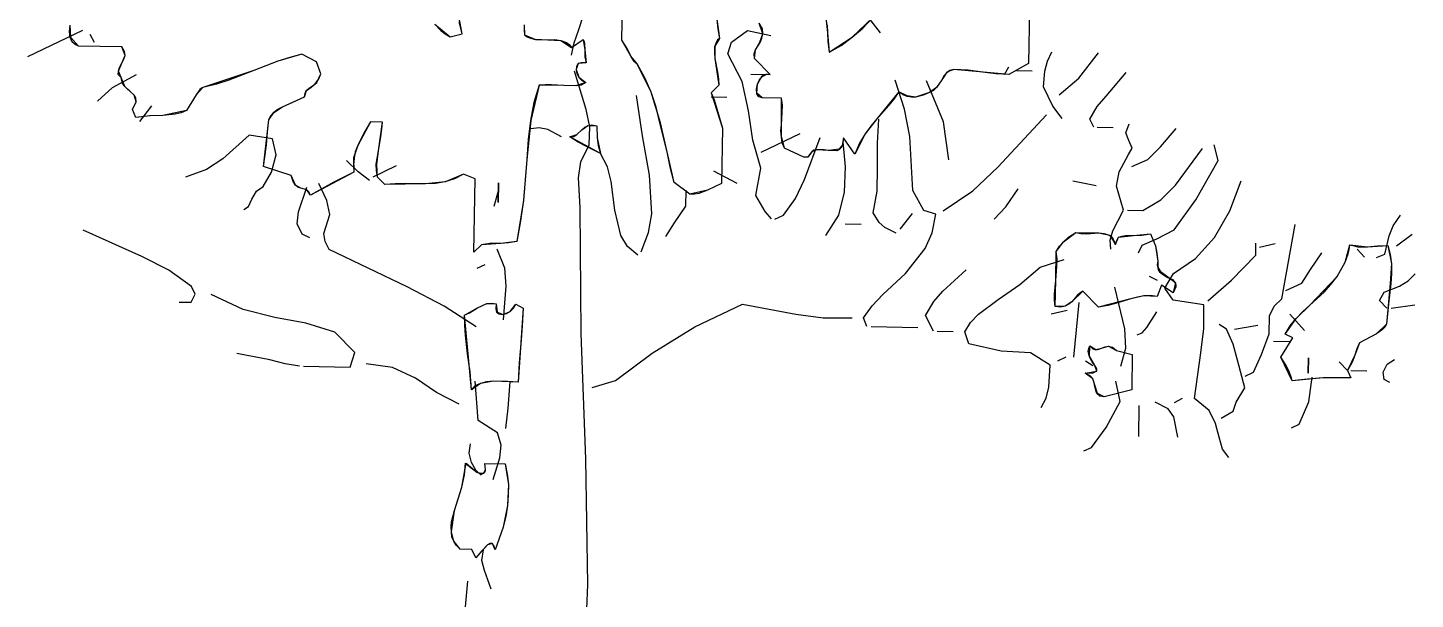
# Model space of a CAD drawing. Header units: millimetres. Extents: x 577 to 2337, y 236 to 943.
# Drawn here: x 826.025 to 828.214, y 707.168 to 708.07 of the extents above; entities that cross this region are included whole.
import ezdxf

# ---------------------------------------------------------------- set-up
doc = ezdxf.new("R2010")
doc.units = ezdxf.units.MM
doc.header["$LTSCALE"] = 0.01
doc.layers.add('06-Furn', color=4, linetype='Continuous')

# ---------------------------------------------------------------- blocks, each defined once
blk = doc.blocks.new('d2')
at = {"layer": '06-Furn', "color": 94, "linetype": 'Continuous'}
for points in [[(909.5238, 677.9197), (909.5277, 678.132), (909.4934, 678.1456), (909.4674, 678.1317), (909.4399, 678.1235), (909.4126, 678.1183), (909.3838, 678.1174), (909.325, 678.1185), (909.2963, 678.1176), (909.2661, 678.1153), (909.2449, 678.1372), (909.2425, 678.1559), (909.2413, 678.1746), (909.2478, 678.2132), (909.2543, 678.2547), (909.2575, 678.2762), (909.2594, 678.2963), (909.2249, 678.2969), (909.2056, 678.2642), (909.1878, 678.2287), (909.1802, 678.2102), (909.1771, 678.1915), (909.1752, 678.1715), (909.1763, 678.1514), (909.1183, 678.1222), (909.0516, 678.0847), (909.0461, 678.0949), (909.0404, 678.1007), (909.0233, 678.1053), (909.0148, 678.1084), (909.0077, 678.1142), (909.0007, 678.1244), (908.9953, 678.1417), (908.9153, 678.1676), (908.9187, 678.1962), (908.9237, 678.2306), (908.9272, 678.2679), (908.9307, 678.3023), (908.9367, 678.315), (908.9455, 678.3249), (908.9571, 678.3334), (908.9702, 678.3403), (909.0005, 678.3541), (909.0339, 678.3693), (909.0355, 678.3793), (909.0385, 678.3879), (909.0516, 678.3977), (909.0603, 678.4032), (909.0676, 678.4103), (909.075, 678.4217), (909.081, 678.4359), (909.0687, 678.4706), (909.0261, 678.4929), (908.9914, 678.4835), (908.9568, 678.4726), (908.8874, 678.4451), (908.8151, 678.4178), (908.779, 678.4055), (908.7401, 678.3962), (908.7358, 678.3948), (908.7313, 678.3906), (908.721, 678.375), (908.6929, 678.3295), (908.677, 678.3227), (908.6597, 678.3187), (908.6237, 678.315), (908.5864, 678.3143), (908.5461, 678.3093), (908.5365, 678.3324), (908.547, 678.3552), (908.5457, 678.3667), (908.5415, 678.3739), (908.5289, 678.3857), (908.5218, 678.3915), (908.5147, 678.3988), (908.5077, 678.409), (908.5037, 678.4249), (908.4995, 678.4293), (908.4953, 678.4337), (908.4955, 678.4437), (908.4985, 678.4537), (908.5045, 678.4651), (908.5104, 678.4764), (908.5149, 678.4893), (908.5137, 678.5008), (908.5053, 678.5139), (908.3805, 678.5161), (908.3706, 678.5206), (908.3635, 678.5265), (908.3593, 678.5338), (908.3566, 678.541), (908.354, 678.5583), (908.3558, 678.5769)], [(909.4109, 678.5791), (909.4278, 678.5616), (909.4406, 678.5514), (909.4548, 678.5425), (909.4894, 678.5519), (909.4814, 678.5865)], [(909.6693, 678.5773), (909.669, 678.563), (909.6702, 678.5486), (909.6773, 678.5427), (909.6844, 678.5397), (909.7016, 678.5351), (909.7188, 678.5348), (909.7374, 678.5344), (909.7576, 678.5355), (909.7747, 678.5323), (909.7919, 678.5263), (909.7989, 678.5204), (909.8059, 678.5117), (909.8394, 678.5355), (909.8421, 678.5296), (909.8434, 678.5224), (909.8446, 678.5052), (909.8442, 678.4851), (909.8482, 678.4678), (909.8352, 678.4681), (909.8251, 678.4654), (909.8207, 678.4569), (909.8191, 678.4468), (909.8218, 678.4367), (909.8273, 678.4252), (909.8358, 678.4164), (909.8471, 678.4104), (909.8341, 678.4035), (909.8183, 678.4009), (909.7838, 678.4016), (909.748, 678.4036), (909.7293, 678.404), (909.712, 678.4029), (909.6968, 678.3529), (909.6872, 678.3013), (909.6805, 678.2455), (909.6765, 678.1882), (909.6672, 678.0706), (909.6589, 678.0105), (909.6478, 677.9504), (909.6233, 677.9465), (909.6018, 677.9455), (909.576, 677.9459), (909.5457, 677.9408), (909.5238, 677.9197)], [(909.5238, 677.9197), (909.5277, 678.132), (909.4934, 678.1456), (909.4414, 678.1235), (909.3838, 678.1174), (909.2661, 678.1153), (909.2449, 678.1372), (909.2428, 678.1731), (909.2478, 678.2132), (909.2594, 678.2963), (909.2249, 678.2969), (909.1878, 678.2287), (909.1756, 678.193), (909.1763, 678.1514), (909.0516, 678.0847), (909.0404, 678.1007), (909.0233, 678.1053), (909.0077, 678.1142), (908.9953, 678.1417), (908.9153, 678.1676), (908.9307, 678.3023), (908.9455, 678.3235), (908.9702, 678.3403), (909.0339, 678.3693), (909.0399, 678.3878), (909.053, 678.3977), (909.0691, 678.4103), (909.081, 678.4359), (909.0687, 678.4706), (909.0261, 678.4929), (908.9568, 678.4726), (908.8874, 678.4451), (908.7401, 678.3962), (908.721, 678.375), (908.6929, 678.3295), (908.6237, 678.315), (908.5879, 678.3142), (908.5461, 678.3093), (908.5365, 678.3324), (908.547, 678.3552), (908.5415, 678.3739), (908.5289, 678.3857), (908.5147, 678.3988), (908.5037, 678.4249), (908.4955, 678.4437), (908.5045, 678.4651), (908.5149, 678.4893), (908.5053, 678.5139), (908.3805, 678.5161), (908.358, 678.541), (908.3558, 678.5769)], [(909.4109, 678.5791), (909.4548, 678.5425), (909.4894, 678.5519), (909.4763, 678.6225)], [(909.6693, 678.5773), (909.6702, 678.5486), (909.7016, 678.5351), (909.7388, 678.5344), (909.7747, 678.5323), (909.8059, 678.5117), (909.8394, 678.5355), (909.8446, 678.5052), (909.8482, 678.4678), (909.8251, 678.4654), (909.8191, 678.4483), (909.8273, 678.4266), (909.8471, 678.4104), (909.8183, 678.4009), (909.7838, 678.4016), (909.712, 678.4029), (909.6887, 678.3013), (909.6765, 678.1882), (909.6672, 678.0692), (909.6478, 677.9504), (909.6018, 677.9455), (909.5457, 677.9408), (909.5238, 677.9197)], [(910.4777, 678.1951), (910.4222, 678.2205), (910.4153, 678.2364), (910.4127, 678.2537), (910.4116, 678.2709), (910.4134, 678.2881), (910.4155, 678.3254), (910.4159, 678.3455), (910.4134, 678.3657), (910.3574, 678.3667), (910.3517, 678.3682), (910.3474, 678.3697), (910.3418, 678.3784), (910.3406, 678.3914), (910.3438, 678.4057), (910.3497, 678.4185), (910.357, 678.4284), (910.3687, 678.4353), (910.3744, 678.4352), (910.3801, 678.4337), (910.3351, 678.4805), (910.3338, 678.4934), (910.3384, 678.5048), (910.3517, 678.5261), (910.3562, 678.539), (910.3593, 678.5518), (910.3582, 678.5662), (910.3484, 678.5821)], [(910.545, 678.5771), (910.546, 678.5541), (910.547, 678.5297), (910.5507, 678.4981), (910.5855, 678.5175), (910.6175, 678.5414), (910.6482, 678.5681), (910.676, 678.5977)], [(911.1301, 678.6239), (911.1272, 678.466), (911.0706, 678.4341), (911.0334, 678.4361), (910.9947, 678.4411), (910.9532, 678.4462), (910.9116, 678.4484), (910.9, 678.4458), (910.8913, 678.4387), (910.8825, 678.4303), (910.8766, 678.4189), (910.8618, 678.3962), (910.853, 678.3877), (910.8414, 678.3823), (910.8226, 678.374), (910.801, 678.3686), (910.7895, 678.3688), (910.7767, 678.3705), (910.7652, 678.375), (910.7525, 678.3839), (910.7378, 678.3626), (910.723, 678.3442), (910.6893, 678.306), (910.6717, 678.2848), (910.6555, 678.2621), (910.6392, 678.2352), (910.6257, 678.2039), (910.5922, 678.2504), (910.5905, 678.2375), (910.5889, 678.2275), (910.5844, 678.2204), (910.5786, 678.2162), (910.5728, 678.2134), (910.5656, 678.2136), (910.5484, 678.2139), (910.5312, 678.2171), (910.5154, 678.2159), (910.5068, 678.2146), (910.501, 678.2105), (910.4951, 678.2034), (910.4892, 678.1948), (910.4777, 678.1951)], [(910.4777, 678.1951), (910.4222, 678.2205), (910.4127, 678.2537), (910.4134, 678.2881), (910.4134, 678.3657), (910.3574, 678.3667), (910.3418, 678.3798), (910.3438, 678.4057), (910.3571, 678.4298), (910.3687, 678.4353), (910.3801, 678.4337), (910.3351, 678.4805), (910.3384, 678.5048), (910.3503, 678.5276), (910.3593, 678.5518), (910.3484, 678.5821)], [(910.5411, 678.6002), (910.546, 678.5541), (910.5507, 678.4981), (910.6175, 678.5414), (910.676, 678.5977)], [(911.1301, 678.6239), (911.1272, 678.466), (911.0706, 678.4341), (910.9116, 678.4484), (910.8913, 678.4402), (910.8766, 678.4189), (910.8618, 678.3962), (910.8414, 678.3823), (910.801, 678.3686), (910.7767, 678.3719), (910.7525, 678.3839), (910.6893, 678.306), (910.6555, 678.2621), (910.6257, 678.2039), (910.5922, 678.2504), (910.5889, 678.2289), (910.5786, 678.2176), (910.5499, 678.2139), (910.5154, 678.2159), (910.501, 678.2105), (910.4892, 678.1948), (910.4777, 678.1951)], [(909.8055, 678.4901), (909.8134, 678.5259), (909.827, 678.5644), (909.8406, 678.6058), (909.8414, 678.6474)], [(910.1485, 678.0877), (910.1032, 678.1215), (910.0924, 678.1619), (910.0831, 678.2051), (910.0618, 678.2945), (910.0511, 678.3392), (910.0361, 678.3825), (910.0182, 678.4245), (909.996, 678.4651), (909.9917, 678.4666), (909.9875, 678.4711), (909.9777, 678.487), (909.9667, 678.5087), (909.9513, 678.5334), (909.9532, 678.6353)], [(910.2266, 678.5944), (910.2289, 678.5657), (910.2342, 678.5383), (910.2284, 678.5341), (910.2254, 678.5284), (910.2194, 678.5142), (910.2191, 678.4984), (910.2202, 678.4797), (910.2281, 678.4408), (910.2306, 678.4206), (910.2317, 678.4034), (910.2098, 678.3808), (910.218, 678.3606), (910.2262, 678.3346), (910.2423, 678.2783), (910.2394, 678.119), (910.1989, 678.0997), (910.1743, 678.0901), (910.1613, 678.0874), (910.1485, 678.0877)], [(910.1485, 678.0877), (910.1032, 678.1215), (910.0632, 678.2945), (910.0361, 678.3825), (909.996, 678.4651), (909.9777, 678.487), (909.9513, 678.5334), (909.9532, 678.6353)], [(910.2266, 678.5944), (910.2342, 678.5383), (910.2208, 678.5156), (910.2202, 678.4797), (910.2317, 678.4034), (910.2098, 678.3808), (910.2423, 678.2783), (910.2394, 678.119), (910.1989, 678.0997), (910.1485, 678.0877)], [(910.6996, 678.5542), (910.666, 678.5979), (910.6341, 678.666)], [(908.2335, 678.4858), (908.3928, 678.5619)], [(910.384, 678.0159), (910.3657, 678.0378), (910.3393, 678.0842), (910.3537, 678.1629), (910.3307, 678.2437), (910.3179, 678.3286), (910.2994, 678.4137), (910.2578, 678.4934), (910.2685, 678.5276), (910.315, 678.5612), (910.3822, 678.5471)], [(908.4267, 678.5268), (908.4141, 678.55)], [(911.2248, 678.3063), (911.1982, 678.3427), (911.1705, 678.3978), (911.1742, 678.4436), (911.1819, 678.4722), (911.1953, 678.4992)], [(911.216, 678.3754), (911.2729, 678.4232), (911.3302, 678.4968)], [(911.0578, 678.4343), (911.071, 678.4556)], [(911.0924, 678.4451), (911.1383, 678.4443)], [(911.3162, 678.2817), (911.3052, 678.3049), (911.3259, 678.3418), (911.3523, 678.3715), (911.4095, 678.4393)], [(908.435, 678.3572), (908.4788, 678.3966), (908.5484, 678.4341)], [(910.3242, 678.4347), (910.3687, 678.4339)], [(910.6597, 677.7051), (910.6501, 677.7297), (910.6752, 677.7651), (910.7059, 677.7976), (910.7716, 677.8581), (910.8289, 677.9302), (910.8484, 677.9759), (910.8594, 678.0302), (910.8252, 678.0409), (910.7932, 678.0988), (910.7845, 678.2541), (910.7688, 678.3333), (910.7416, 678.4171)], [(910.8968, 678.1874), (910.8815, 678.2968), (910.832, 678.4154)], [(910.0076, 677.9208), (910.0287, 677.9764), (910.0383, 678.0308), (910.0317, 678.1429), (910.0108, 678.2567), (909.9943, 678.3733)], [(910.2096, 678.3694), (910.2555, 678.3685)], [(908.5574, 678.2976), (908.5927, 678.3429)], [(910.8811, 678.0398), (910.9669, 678.0971), (911.0385, 678.1662), (911.1791, 678.3172)], [(909.7768, 678.2538), (909.737, 678.2746), (909.7127, 678.2794), (909.6882, 678.277)], [(909.8893, 678.2058), (909.8495, 678.2252), (909.8254, 678.2385), (909.8012, 678.2533), (909.8127, 678.2546), (909.8214, 678.2601), (909.836, 678.2743), (909.8448, 678.2813), (909.8534, 678.2854), (909.865, 678.2881), (909.8793, 678.285), (909.8801, 678.2505), (909.8826, 678.2289), (909.8893, 678.2058)], [(909.8893, 678.2058), (909.8012, 678.2533), (909.8214, 678.2601), (909.836, 678.2743), (909.8535, 678.2868), (909.8793, 678.285), (909.8801, 678.2505), (909.8893, 678.2058)], [(910.745, 677.9749), (910.7123, 677.9912), (910.6953, 678.0059), (910.6786, 678.0335), (910.6898, 678.0964), (910.6911, 678.1653), (910.6909, 678.2357), (910.6951, 678.3045)], [(911.3263, 678.2815), (911.3722, 678.2806)], [(911.3658, 677.9291), (911.3633, 677.9549), (911.371, 677.9821), (911.4023, 678.0418), (911.382, 678.1111), (911.3899, 678.1526), (911.4167, 678.2023), (911.4271, 678.2208), (911.4174, 678.2425), (911.4092, 678.2656), (911.4183, 678.2913)], [(911.4261, 678.1677), (911.4724, 678.1884), (911.509, 678.225), (911.5544, 678.2773)], [(908.8585, 678.0438), (908.8716, 678.0521), (908.882, 678.0735), (908.8954, 678.0962), (908.9143, 678.1102), (908.938, 678.1514), (908.9518, 678.2014), (908.9412, 678.2475), (908.8739, 678.2588), (908.798, 678.1898), (908.7501, 678.1591), (908.6894, 678.1372)], [(910.3545, 678.2088), (910.4675, 678.2628)], [(910.394, 678.0157), (910.4186, 678.0268), (910.454, 678.0749), (910.4794, 678.1305), (910.5247, 678.2517)], [(910.541, 677.9685), (910.5794, 678.0267), (910.595, 678.0939), (910.5978, 678.167), (910.5919, 678.2389)], [(909.9973, 677.911), (909.9677, 677.936), (909.9482, 677.9679), (909.9308, 678.0414), (909.9208, 678.1248), (909.9101, 678.1667), (909.8893, 678.2058)], [(911.4137, 678.0416), (911.4582, 678.0408), (911.5105, 678.0714), (911.5529, 678.1137), (911.6309, 678.2199)], [(911.4459, 677.9176), (911.4564, 677.9404), (911.4984, 677.9582), (911.5491, 677.9846), (911.6109, 678.071), (911.6762, 678.1847), (911.6641, 678.2309)], [(909.2218, 678.1275), (909.1892, 678.1525), (909.1554, 678.1847)], [(909.2321, 678.1374), (909.3001, 678.1706)], [(909.5299, 677.7042), (909.4377, 677.7633), (909.3311, 677.8198), (909.1047, 677.9273), (909.0937, 677.9504), (909.0898, 677.9735), (909.1066, 678.0292), (909.0987, 678.0695), (909.0752, 678.1187)], [(909.5949, 678.1207), (909.5939, 678.0633), (909.5949, 678.1207)], [(909.5949, 678.1207), (909.5939, 678.0633), (909.5949, 678.1207)], [(910.2854, 678.1182), (910.2171, 678.1539)], [(911.3232, 678.1122), (911.2559, 678.1249)], [(911.7065, 677.3257), (911.6882, 677.3504), (911.6788, 677.3851), (911.6681, 677.424), (911.6501, 677.4617), (911.6076, 677.4969), (911.6259, 677.6286), (911.6343, 677.6988), (911.6342, 677.7677), (911.5454, 677.7808), (911.5216, 677.8157), (911.5468, 677.8583), (911.6107, 677.9016), (911.6649, 677.9624), (911.7094, 678.0391), (911.7426, 678.126)], [(909.0494, 677.9613), (909.0266, 677.9718), (909.0128, 678.0022), (909.0163, 678.0365), (909.0406, 678.1079)], [(909.5822, 678.0535), (909.5945, 678.0978)], [(910.0787, 677.9655), (910.1039, 678.0052), (910.1363, 678.0534), (910.1372, 678.0994)], [(911.0285, 678.0156), (911.0622, 678.0509), (911.0976, 678.1033)], [(910.5976, 678.002), (910.6436, 678.0011)], [(910.7567, 677.9861), (910.792, 678.0314)], [(911.7538, 677.5617), (911.7784, 677.5728), (911.8009, 677.624), (911.8235, 677.6838), (911.8245, 677.7355), (911.8379, 677.764), (911.8598, 677.7851), (911.8982, 677.9998)], [(912.1333, 677.905), (912.1579, 677.9146), (912.1704, 677.9675), (912.1824, 677.996), (912.2031, 678.0272)], [(911.2048, 677.7626), (911.2023, 677.7813), (911.2026, 677.7986), (911.2062, 677.8387), (911.2098, 677.8788), (911.2102, 677.9003), (911.2077, 677.9219), (911.2166, 677.9376), (911.2283, 677.9502), (911.2429, 677.9629), (911.2647, 677.9769), (911.279, 677.9737), (911.2948, 677.9734), (911.3307, 677.9757), (911.3465, 677.974), (911.3608, 677.9693), (911.3664, 677.9649), (911.372, 677.9577), (911.3748, 677.9504), (911.3775, 677.9418), (911.3879, 677.9631), (911.398, 677.9658), (911.4081, 677.9685), (911.4311, 677.9681), (911.4555, 677.9691), (911.48, 677.9729), (911.4951, 677.9382), (911.499, 677.9166), (911.5015, 677.8936), (911.4999, 677.8836), (911.5011, 677.8749), (911.5025, 677.8692), (911.5067, 677.8633), (911.518, 677.8545), (911.5308, 677.8471), (911.5436, 677.8412), (911.5506, 677.8324), (911.5534, 677.8266), (911.5532, 677.8195), (911.5458, 677.8024), (911.5117, 677.8245), (911.4996, 677.7917), (911.4796, 677.7949), (911.4609, 677.7938), (911.4422, 677.7899), (911.4234, 677.7845), (911.3815, 677.7723), (911.3571, 677.7656), (911.3297, 677.7604), (911.2846, 677.8071), (911.2759, 677.8015), (911.2686, 677.7945), (911.2525, 677.7761), (911.2437, 677.7691), (911.2335, 677.7635), (911.2206, 677.7609), (911.2048, 677.7626)], [(911.2048, 677.7626), (911.2062, 677.8387), (911.2077, 677.9219), (911.2283, 677.9502), (911.2647, 677.9769), (911.3307, 677.9757), (911.3622, 677.9693), (911.3789, 677.9418), (911.3879, 677.9631), (911.4311, 677.9681), (911.48, 677.9729), (911.4951, 677.9382), (911.5015, 677.8936), (911.5012, 677.8764), (911.5081, 677.8647), (911.5308, 677.8486), (911.5521, 677.8324), (911.5458, 677.8024), (911.5117, 677.8245), (911.4996, 677.7917), (911.4609, 677.7938), (911.4234, 677.7845), (911.3297, 677.7604), (911.2846, 677.8071), (911.2525, 677.7761), (911.2335, 677.7635), (911.2048, 677.7626)], [(912.1914, 677.9384), (912.2365, 677.9721)], [(911.6458, 677.7789), (911.7144, 677.8394), (911.7846, 677.9114), (911.7853, 677.9458)], [(911.7951, 677.9342), (911.8412, 677.9448)], [(911.89, 677.5478), (911.8873, 677.5579), (911.8818, 677.5723), (911.8721, 677.5925), (911.8567, 677.6158), (911.8922, 677.6725), (911.8694, 677.683), (911.8842, 677.7071), (911.9018, 677.7283), (911.9209, 677.7481), (911.9413, 677.7664), (911.9822, 677.8044), (912.0012, 677.8256), (912.0204, 677.8497), (912.0427, 677.8909), (912.0517, 677.9151), (912.0548, 677.928), (912.0565, 677.9409), (912.0693, 677.9378), (912.0822, 677.9347), (912.1081, 677.9356), (912.1368, 677.9379), (912.167, 677.9389), (912.1737, 677.9129), (912.1775, 677.8856), (912.177, 677.8583), (912.175, 677.8296), (912.1682, 677.7709), (912.1628, 677.7121), (912.1584, 677.7036), (912.1511, 677.6966), (912.1336, 677.6839), (912.0843, 677.6576), (912.0768, 677.6405), (912.0707, 677.6219), (912.0632, 677.602), (912.0498, 677.5778), (912.0595, 677.5562), (911.9791, 677.5562), (911.9346, 677.5527), (911.89, 677.5478)], [(911.89, 677.5478), (911.8567, 677.6158), (911.8922, 677.6725), (911.8694, 677.683), (911.9018, 677.7283), (911.9413, 677.7664), (912.0204, 677.8497), (912.0427, 677.8909), (912.0565, 677.9409), (912.1081, 677.9356), (912.167, 677.9389), (912.1775, 677.887), (912.1736, 677.8297), (912.1628, 677.7121), (912.1336, 677.6839), (912.0843, 677.6576), (912.0707, 677.6219), (912.0498, 677.5778), (912.0595, 677.5562), (911.9791, 677.5562), (911.89, 677.5478)], [(911.8717, 677.8093), (911.9181, 677.83), (911.9432, 677.8697), (911.9756, 677.918)], [(912.0989, 677.9056), (912.0778, 677.929)], [(909.533, 677.8735), (909.5562, 677.8846)], [(911.1636, 677.4706), (911.1785, 677.4976), (911.1862, 677.529), (911.1903, 677.5935), (911.1334, 677.629), (911.0488, 677.6334), (910.9545, 677.6552), (910.9437, 677.6898), (910.9599, 677.7168), (910.9833, 677.7408), (911.0401, 677.7828), (911.1026, 677.8262), (911.161, 677.8768), (911.2303, 677.8985)], [(910.8532, 677.6915), (910.8297, 677.7364), (910.8534, 677.7776), (910.8798, 677.8073), (910.9469, 677.8693)], [(911.5005, 677.8376), (911.4777, 677.8495)], [(912.1637, 677.758), (912.1426, 677.7799), (912.1559, 677.8041), (912.2007, 677.822), (912.2253, 677.8373), (912.2458, 677.857)], [(911.394, 677.5898), (911.4093, 677.6426), (911.4061, 677.6986), (911.3767, 677.8183)], [(911.2581, 677.6167), (911.2739, 677.7743)], [(912.1766, 677.7578), (912.2442, 677.768)], [(911.193, 677.7413), (911.2391, 677.752)], [(911.4416, 677.6808), (911.4561, 677.6863), (911.4693, 677.7018), (911.4988, 677.7472)], [(911.9256, 677.6935), (911.8834, 677.7402)], [(910.6726, 677.7049), (910.8075, 677.7024)], [(910.8633, 677.6913), (910.9092, 677.6905)], [(911.6842, 677.4396), (911.7189, 677.4605), (911.7281, 677.4861), (911.7532, 677.5273), (911.7317, 677.608), (911.7197, 677.6542), (911.7003, 677.6976), (911.679, 677.7109)], [(911.7233, 677.6972), (911.791, 677.7088)], [(911.3465, 677.5017), (911.3336, 677.5034), (911.3251, 677.5107), (911.3224, 677.5194), (911.3197, 677.5309), (911.3171, 677.5424), (911.313, 677.554), (911.306, 677.5627), (911.2917, 677.5702), (911.3147, 677.5712), (911.3234, 677.5753), (911.3249, 677.5781), (911.325, 677.5825), (911.3194, 677.5926), (911.311, 677.6042), (911.3041, 677.6173), (911.3001, 677.6331), (911.3016, 677.6417), (911.3047, 677.6489), (911.3131, 677.6401), (911.3217, 677.637), (911.3304, 677.6397), (911.339, 677.6425), (911.3491, 677.6466), (911.3592, 677.6479), (911.3706, 677.6448), (911.3819, 677.6359), (911.4276, 677.6236), (911.4258, 677.5218), (911.3465, 677.5017)], [(911.3465, 677.5017), (911.3265, 677.5107), (911.3198, 677.5323), (911.313, 677.554), (911.2917, 677.5702), (911.3248, 677.5753), (911.3194, 677.5926), (911.3041, 677.6187), (911.3047, 677.6489), (911.3217, 677.6385), (911.339, 677.6425), (911.3592, 677.6479), (911.3819, 677.6359), (911.4276, 677.6236), (911.4258, 677.5218), (911.3465, 677.5017)], [(911.8361, 677.6621), (911.882, 677.6613)], [(911.212, 677.606), (911.2366, 677.617)], [(911.3137, 677.5912), (911.2924, 677.6046)], [(911.9371, 677.6143), (911.9363, 677.5699), (911.9371, 677.6143)], [(911.9371, 677.6143), (911.9363, 677.5699), (911.9371, 677.6143)], [(912.0498, 677.5778), (912.0259, 677.6026)], [(912.1727, 677.5426), (912.1556, 677.5515), (912.1531, 677.573), (912.165, 677.5958), (912.1854, 677.6098)], [(911.8875, 677.4114), (911.9106, 677.4225), (911.9377, 677.4866), (911.9476, 677.5582)], [(912.0599, 677.5776), (912.1058, 677.5768)], [(911.2876, 677.3449), (911.3093, 677.3545), (911.352, 677.4126), (911.3922, 677.4879), (911.3803, 677.547)], [(911.4463, 677.3864), (911.4479, 677.4769)], [(911.5596, 677.3844), (911.5478, 677.4435), (911.531, 677.4668), (911.494, 677.4861)], [(911.55, 677.4851), (911.5732, 677.4976)]]:
    blk.add_lwpolyline(points, dxfattribs=at)
at = {"layer": '06-Furn', "color": 32, "linetype": 'Continuous'}
for points in [[(909.7823, 676.0387), (909.7499, 676.0752), (909.7165, 676.1289), (909.747, 676.305), (909.7616, 676.398), (909.769, 676.4897), (909.781, 676.5182), (909.7987, 676.5423), (909.8385, 676.6019), (909.8536, 676.959), (909.8474, 677.3209), (909.8339, 677.6843), (909.8305, 678.049), (909.8263, 678.1352), (909.8329, 678.181), (909.8568, 678.2308), (909.8591, 678.2824), (909.8486, 678.3329), (909.8147, 678.444)], [(908.6713, 677.7758), (908.7058, 677.7752), (908.7177, 677.798), (908.7066, 677.8211), (908.6414, 677.8682), (908.5632, 677.907), (908.3937, 677.9833)], [(909.6093, 677.7243), (909.6167, 677.8217), (909.6134, 677.8735), (909.5914, 677.9284)], [(909.0311, 677.5899), (909.166, 677.5874), (909.1797, 677.6302), (909.122, 677.6887), (909.0377, 677.7146), (908.9476, 677.7306), (908.8561, 677.7538), (908.7636, 677.7971)], [(909.5165, 677.5222), (909.5132, 677.5739), (909.5055, 677.6257), (909.4993, 677.6803), (909.497, 677.7091), (909.4961, 677.7378), (909.5019, 677.7406), (909.5105, 677.7448), (909.5338, 677.7587), (909.5483, 677.7656), (909.5613, 677.7711), (909.5757, 677.7723), (909.5885, 677.7706), (909.5868, 677.7562), (909.5895, 677.7461), (909.5966, 677.7417), (909.6067, 677.7401), (909.6182, 677.7428), (909.6283, 677.7483), (909.6386, 677.7582), (909.6445, 677.7695), (909.6658, 677.7577), (909.6634, 677.706), (909.6596, 677.6545), (909.6543, 677.6), (909.6519, 677.5441), (909.6204, 677.5461), (909.5801, 677.5468), (909.56, 677.5444), (909.5427, 677.5403), (909.5268, 677.5335), (909.5165, 677.5222)], [(909.5165, 677.5222), (909.5069, 677.6257), (909.4961, 677.7378), (909.5338, 677.7587), (909.5613, 677.7711), (909.5885, 677.7706), (909.591, 677.7461), (909.6081, 677.7401), (909.6283, 677.7483), (909.6445, 677.7695), (909.6658, 677.7577), (909.6519, 677.5441), (909.5801, 677.5468), (909.5427, 677.5403), (909.5165, 677.5222)], [(909.8655, 677.5287), (909.9333, 677.549), (910.0396, 677.6274), (910.163, 677.7041), (910.3006, 677.7691), (910.4551, 677.7404), (910.5339, 677.7304), (910.6171, 677.7303)], [(909.0196, 677.5901), (908.9781, 677.5966), (908.9338, 677.6089), (908.838, 677.6264)], [(909.4813, 677.4798), (909.4159, 677.514), (909.3549, 677.5553), (909.2881, 677.5866), (909.2121, 677.5967)], [(909.5792, 677.2626), (909.5991, 677.3254), (909.6026, 677.3613), (909.5918, 677.3974), (909.5364, 677.4328), (909.5317, 677.4846), (909.527, 677.5464)], [(909.6164, 677.4098), (909.6232, 677.4685), (909.6289, 677.5445)], [(909.5451, 677.2748), (909.5295, 677.2894), (909.517, 677.3112), (909.5103, 677.3386), (909.5137, 677.3657)], [(909.5292, 677.0353), (909.5181, 677.0599), (909.4837, 677.0605), (909.4724, 677.0722), (909.4655, 677.0839), (909.46, 677.0968), (909.4588, 677.1112), (909.4576, 677.1256), (909.4593, 677.14), (909.4671, 677.1728), (909.4884, 677.2399), (909.4963, 677.2757), (909.4997, 677.31), (909.5111, 677.2997), (909.5323, 677.2836), (909.5437, 677.2791), (909.548, 677.279), (909.5523, 677.2803), (909.5552, 677.2832), (909.5568, 677.2889), (909.5557, 677.309), (909.6145, 677.3079), (909.6197, 677.2777), (909.6235, 677.2475), (909.6229, 677.2174), (909.621, 677.1872), (909.6161, 677.1557), (909.6083, 677.1243), (909.5856, 677.0587), (909.5815, 677.0717), (909.5759, 677.0775), (909.5702, 677.0776), (909.5629, 677.0734), (909.5468, 677.0565), (909.5292, 677.0353)], [(909.5292, 677.0353), (909.5181, 677.0599), (909.4837, 677.0605), (909.4655, 677.0839), (909.4588, 677.1112), (909.4671, 677.1728), (909.4884, 677.2399), (909.5012, 677.31), (909.5323, 677.2836), (909.5437, 677.2805), (909.5524, 677.2818), (909.5568, 677.2903), (909.5557, 677.309), (909.6145, 677.3079), (909.6235, 677.2475), (909.621, 677.1872), (909.6083, 677.1243), (909.5856, 677.0587), (909.5773, 677.0775), (909.5629, 677.0734), (909.5292, 677.0353)], [(909.5735, 676.9455), (909.5544, 676.999), (909.5463, 677.0278), (909.5511, 677.0593)], [(909.4864, 675.8719), (909.5133, 676.0077), (909.523, 676.1439), (909.5122, 676.4169), (909.4942, 676.6914), (909.4939, 676.8306), (909.5064, 676.9683)]]:
    blk.add_lwpolyline(points, dxfattribs=at)

msp = doc.modelspace()

# ---------------------------------------------------------------- block references
at = {"layer": '06-Furn', "color": 5, "xscale": 0.5456475383628971, "yscale": 0.5456475383628971, "zscale": 0.5456475383628971}
msp.add_blockref('d2', (330.4496, 337.8109), dxfattribs=at)

doc.saveas('drawing.dxf')
